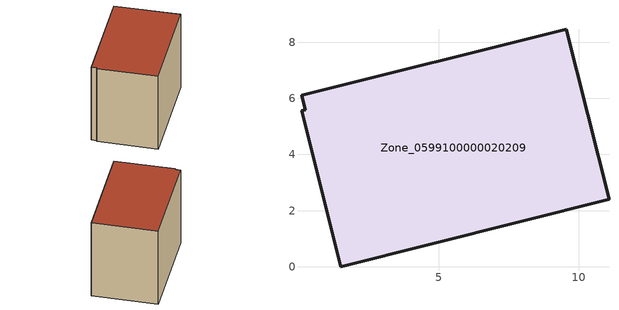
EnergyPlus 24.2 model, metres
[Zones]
Zone_0599100000020209
 floor ground (C_G): 0.12,6.1 9.55,8.46 11.07,2.4 1.52,0 0.13,5.55 0.25,5.59 z0
 wall outside (C_F): 11.07,2.4 9.55,8.46 0.12,6.1 0.25,5.59 0.13,5.55 1.52,0 11.07,2.4 z0:8.15
 roof outside (C_R): 9.55,8.46 0.12,6.1 0.25,5.59 0.13,5.55 1.52,0 11.07,2.4 z8.15
[BUILDING]
Pand.0599100000020209: North Axis=0; Terrain=City; Loads Convergence Tolerance Value=0.04; Temperature Convergence Tolerance Value=0.4; Solar Distribution=FullExterior; Maximum Number of Warmup Days=25; Minimum Number of Warmup Days=1
[Site:Location]
Rotterdam.The.Hague.AP_ZH_NLD Design_Conditions: Latitude=51.96; Longitude=4.45; Time Zone=1; Elevation=-4.5
[SITE:GROUNDTEMPERATURE:BUILDINGSURFACE]
18, 18, 18, 18, 18, 18, 18, 18, 18, 18, 18, 18
[MATERIAL] Thermal Absorptance=0.9; Solar Absorptance=0.7; Visible Absorptance=0.7
Name | Roughness | Thickness | Conductivity | Density | Specific Heat
G.TC.1965-1974 | MediumSmooth | 0.15 | 0.882353 | 540 | 1210
F.TC.1965-1974 | Rough | 0.3 | 0.697674 | 1920 | 840
R.TC.1965-1974 | MediumRough | 0.2 | 0.232558 | 1500 | 1000
[CONSTRUCTION]
C_G: G.TC.1965-1974
C_F: F.TC.1965-1974
C_R: R.TC.1965-1974
[ZONE]
Zone_0599100000020209: Type=1; Multiplier=1; Ceiling Height=Autocalculate; Volume=Autocalculate; Floor Area=autocalculate; Part of Total Floor Area=Yes
[ZONEINFILTRATION:DESIGNFLOWRATE]
Infil_Zone_0599100000020209: Zone or ZoneList or Space or SpaceList=Zone_0599100000020209; Schedule=AlwaysOn; Design Flow Rate Calculation Method=Flow/Area; Flow Rate per Floor Area=0.003; Constant Term Coefficient=1; Temperature Term Coefficient=0; Velocity Term Coefficient=0; Velocity Squared Term Coefficient=0
[HVACTEMPLATE:ZONE:IDEALLOADSAIRSYSTEM]
Zone_0599100000020209: Maximum Heating Supply Air Temperature=50; Minimum Cooling Supply Air Temperature=13; Maximum Heating Supply Air Humidity Ratio=0.0156; Minimum Cooling Supply Air Humidity Ratio=0.0077; Heating Limit=NoLimit; Cooling Limit=NoLimit; Dehumidification Control Type=ConstantSensibleHeatRatio; Cooling Sensible Heat Ratio=0.7; Dehumidification Setpoint=60; Humidification Control Type=None; Humidification Setpoint=30; Outdoor Air Method=None; Outdoor Air Flow Rate per Person=0.00944; Outdoor Air Flow Rate per Zone Floor Area=0; Outdoor Air Flow Rate per Zone=0; Demand Controlled Ventilation Type=None; Outdoor Air Economizer Type=NoEconomizer; Heat Recovery Type=None; Sensible Heat Recovery Effectiveness=0.7; Latent Heat Recovery Effectiveness=0.65
[ZONECONTROL:THERMOSTAT]
ThermostatControl_Zone_0599100000020209: Zone or ZoneList=Zone_0599100000020209; Control Type Schedule=DualSetpointControlType; Control 1=Thermostat_Zone_0599100000020209; Temperature Difference Between Cutout And Setpoint=0
[THERMOSTATSETPOINT:DUALSETPOINT]
Thermostat_Zone_0599100000020209: Heating Setpoint Temperature Schedule=HeatingSetpoint_Zone_0599100000020209; Cooling Setpoint Temperature Schedule=CoolingSetpoint_Zone_0599100000020209
[SCHEDULE:COMPACT]
HeatingSetpoint_Zone_0599100000020209: Through: 12/31, For: AllDays, Until: 24:00, 21
CoolingSetpoint_Zone_0599100000020209: Through: 12/31, For: AllDays, Until: 24:00, 24
DualSetpointControlType: Through: 12/31, For: AllDays, Until: 24:00, 4
AlwaysOn: Through: 12/31, For: AllDays, Until: 24:00, 1
